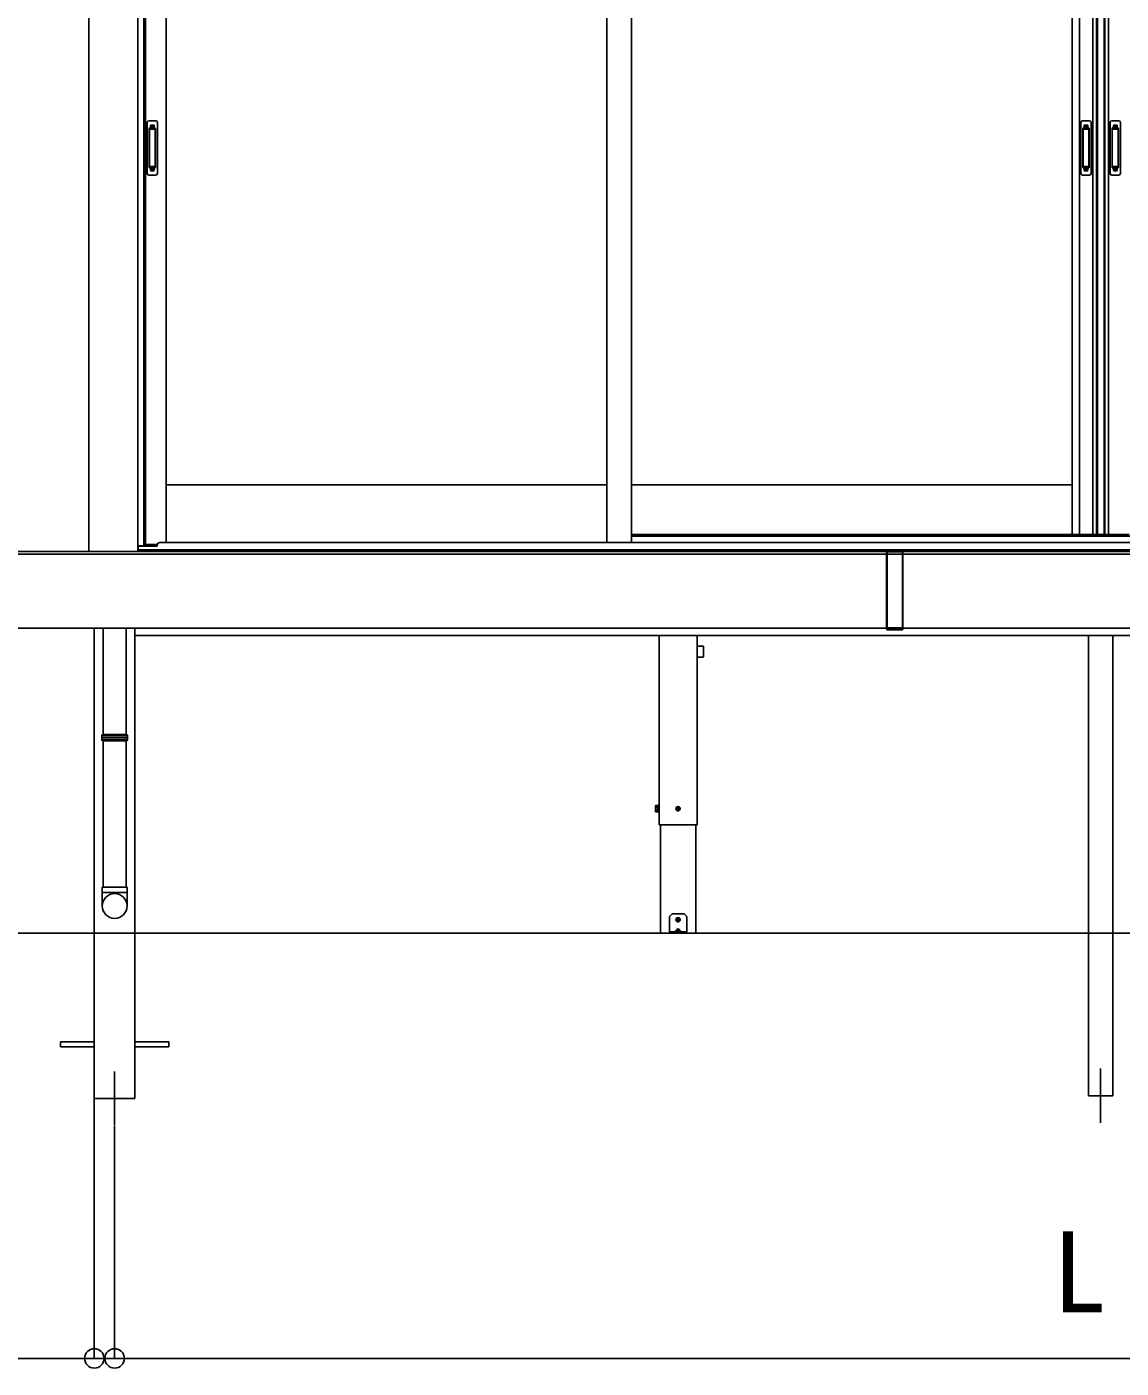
# Model space of a CAD drawing. Units: millimetres, scale not verified. Extents: x -10500 to 10500, y -15600 to 15524.
# Drawn here: x -8075 to -6055, y 2972 to 5449 of the extents above; entities that cross this region are included whole.
import ezdxf
from ezdxf.enums import TextEntityAlignment as Align

# ---------------------------------------------------------------- set-up
doc = ezdxf.new("R2010")
doc.units = ezdxf.units.MM
doc.header["$LTSCALE"] = 80
for name, color, linetype in [('0-3_YKK_12', 2, 'Continuous'), ('0-4_YKK_A1', 4, 'Continuous'), ('0-5_YKK_D', 6, 'Continuous')]:
    doc.layers.add(name, color=color, linetype=linetype)
doc.styles.add('ＭＳ ゴシック', font='')
doc.styles.get('ＭＳ ゴシック').set_extended_font_data('MS Gothic')

msp = doc.modelspace()

# ---------------------------------------------------------------- linework, layer by layer
at = {"layer": '0-3_YKK_12'}
for p, q in [((-7913, 3520.16), (-7913, 3420.16)), ((-6093, 3525.16), (-6093, 3425.16))]:
    msp.add_line(p, q, dxfattribs=at)
at = {"layer": '0-4_YKK_A1'}
for p, q in [((-7960.5, 6616.58), (-7960.5, 4480.16)), ((-7870.5, 6616.58), (-7870.5, 4480.16)), ((-7859, 6432.16), (-7859, 4490.66)), ((-7855.8, 6432.16), (-7855.8, 4493.16)), ((-7818, 6432.16), (-7818, 4496.66)), ((-7004.25, 6432.16), (-7004.25, 4496.66)), ((-6959.25, 6432.16), (-6959.25, 4496.66)), ((-6145.5, 6432.16), (-6145.5, 4511.16)), ((-6132.3, 6432.16), (-6132.3, 4511.16)), ((-6107.7, 6432.16), (-6107.7, 4511.16)), ((-6100.5, 6432.16), (-6100.5, 4511.16)), ((-6098.5, 6432.16), (-6098.5, 4511.16)), ((-6086.7, 6432.16), (-6086.7, 4511.16)), ((-6085.5, 6432.16), (-6085.5, 4511.16)), ((-6078.3, 6432.16), (-6078.3, 4511.16)), ((-7850, 5275.16), (-7837, 5275.16)), ((-6126.5, 5275.16), (-6113.5, 5275.16)), ((-6072.5, 5275.16), (-6059.5, 5275.16)), ((-7853, 5272.16), (-7853, 5178.16)), ((-7849.2, 5261.16), (-7849.2, 5189.16)), ((-7849.1, 5261.62), (-7848.91, 5259.75)), ((-7848.91, 5258.75), (-7848.91, 5191.57)), ((-7838.8, 5262.16), (-7848.2, 5262.16)), ((-7839.16, 5259.75), (-7847.91, 5259.75)), ((-7840, 5267.16), (-7847, 5267.16)), ((-7847, 5267.15), (-7847, 5262.66)), ((-7840, 5264.75), (-7847, 5264.75)), ((-7840, 5264.26), (-7847, 5264.26)), ((-7840, 5267.15), (-7840, 5262.66)), ((-7838.17, 5259.75), (-7837.93, 5261.65)), ((-7838.17, 5258.75), (-7838.17, 5191.57)), ((-7837.8, 5261.16), (-7837.8, 5189.16)), ((-7834, 5272.16), (-7834, 5178.16)), ((-6129.5, 5272.16), (-6129.5, 5178.16)), ((-6125.7, 5261.16), (-6125.7, 5189.16)), ((-6125.6, 5261.62), (-6125.41, 5259.75)), ((-6125.41, 5258.75), (-6125.41, 5191.57)), ((-6115.3, 5262.16), (-6124.7, 5262.16)), ((-6115.66, 5259.75), (-6124.41, 5259.75)), ((-6116.5, 5267.16), (-6123.5, 5267.16)), ((-6123.5, 5267.15), (-6123.5, 5262.66)), ((-6116.5, 5264.75), (-6123.5, 5264.75)), ((-6116.5, 5264.26), (-6123.5, 5264.26)), ((-6116.5, 5267.15), (-6116.5, 5262.66)), ((-6114.67, 5259.75), (-6114.43, 5261.65)), ((-6114.67, 5258.75), (-6114.67, 5191.57)), ((-6114.3, 5261.16), (-6114.3, 5189.16)), ((-6110.5, 5272.16), (-6110.5, 5178.16)), ((-6075.5, 5272.16), (-6075.5, 5178.16)), ((-6071.7, 5261.16), (-6071.7, 5189.16)), ((-6071.6, 5261.62), (-6071.41, 5259.75)), ((-6071.41, 5258.75), (-6071.41, 5191.57)), ((-6061.3, 5262.16), (-6070.7, 5262.16)), ((-6061.66, 5259.75), (-6070.41, 5259.75)), ((-6062.5, 5267.16), (-6069.5, 5267.16)), ((-6069.5, 5267.15), (-6069.5, 5262.66)), ((-6062.5, 5264.75), (-6069.5, 5264.75)), ((-6062.5, 5264.26), (-6069.5, 5264.26)), ((-6062.5, 5267.15), (-6062.5, 5262.66)), ((-6060.67, 5259.75), (-6060.43, 5261.65)), ((-6060.67, 5258.75), (-6060.67, 5191.57)), ((-6060.3, 5261.16), (-6060.3, 5189.16)), ((-6056.5, 5272.16), (-6056.5, 5178.16)), ((-7849.1, 5188.71), (-7848.91, 5190.57)), ((-7838.8, 5188.16), (-7848.2, 5188.16)), ((-7839.16, 5190.57), (-7847.91, 5190.57)), ((-7847, 5183.18), (-7847, 5187.66)), ((-7840, 5186.07), (-7847, 5186.07)), ((-7840, 5185.57), (-7847, 5185.57)), ((-7840, 5183.16), (-7847, 5183.16)), ((-7840, 5183.18), (-7840, 5187.66)), ((-7837.93, 5188.68), (-7838.17, 5190.57)), ((-6125.6, 5188.71), (-6125.41, 5190.57)), ((-6115.3, 5188.16), (-6124.7, 5188.16)), ((-6115.66, 5190.57), (-6124.41, 5190.57)), ((-6123.5, 5183.18), (-6123.5, 5187.66)), ((-6116.5, 5186.07), (-6123.5, 5186.07)), ((-6116.5, 5185.57), (-6123.5, 5185.57)), ((-6116.5, 5183.16), (-6123.5, 5183.16)), ((-6116.5, 5183.18), (-6116.5, 5187.66)), ((-6114.43, 5188.68), (-6114.67, 5190.57)), ((-6071.6, 5188.71), (-6071.41, 5190.57)), ((-6061.3, 5188.16), (-6070.7, 5188.16)), ((-6061.66, 5190.57), (-6070.41, 5190.57)), ((-6069.5, 5183.18), (-6069.5, 5187.66)), ((-6062.5, 5186.07), (-6069.5, 5186.07)), ((-6062.5, 5185.57), (-6069.5, 5185.57)), ((-6062.5, 5183.16), (-6069.5, 5183.16)), ((-6062.5, 5183.18), (-6062.5, 5187.66)), ((-6060.43, 5188.68), (-6060.67, 5190.57)), ((-7850, 5175.16), (-7837, 5175.16)), ((-6126.5, 5175.16), (-6113.5, 5175.16)), ((-6072.5, 5175.16), (-6059.5, 5175.16)), ((-7004.25, 4603.16), (-7818, 4603.16)), ((-6145.5, 4603.16), (-6959.25, 4603.16)), ((-6133.5, 4511.16), (-6959.25, 4511.16)), ((-6959.25, 4508.16), (-5226.75, 4508.16)), ((-6145.5, 4511.16), (-6087.5, 4511.16)), ((-6098.5, 4511.16), (-6040.5, 4511.16)), ((-4311, 4483.16), (-7870.5, 4483.16)), ((-7870, 4483.16), (-7870.5, 4483.16)), ((-7859, 4490.66), (-7870, 4490.66)), ((-7870, 4483.16), (-7870, 4490.66)), ((-7869.5, 4483.16), (-7869.5, 4490.66)), ((-7869.5, 4490.16), (-7834.5, 4490.16)), ((-7869.5, 4483.16), (-4316.5, 4483.16)), ((-7859, 4493.16), (-7834.27, 4493.16)), ((-7834.5, 4490.16), (-7834.5, 4491.66)), ((-6487, 4482.66), (-6459, 4482.66)), ((-6487, 4482.37), (-6487, 4482.66)), ((-6459, 4482.37), (-6459, 4482.66)), ((677.85, 4475.16), (-9571.02, 4475.16)), ((-6488, 4480.16), (-8657, 4480.16)), ((-6488, 4479.25), (-6488, 4481.66)), ((-6488, 4339.08), (-6488, 4479.25)), ((-6487, 4482.37), (-6487, 4479.96)), ((-6459, 4482.37), (-6487, 4482.37)), ((-6459, 4479.96), (-6459, 4482.37)), ((-6458, 4479.25), (-6459, 4479.25)), ((-6459, 4339.08), (-6459, 4479.25)), ((-6458, 4481.66), (-6458, 4479.25)), ((-4288, 4480.16), (-6458, 4480.16)), ((-6458, 4479.25), (-6458, 4339.08)), ((-6488, 4338.16), (-8657, 4338.16)), ((-7950.5, 4338.16), (-7950.5, 3775.16)), ((-7934, 4338.16), (-7934, 4142.36)), ((-7892, 4338.16), (-7892, 4142.36)), ((-7875.5, 4338.16), (-7875.5, 3775.16)), ((-6488, 4336.66), (-6488, 4339.08)), ((-6488, 4339.08), (-6487, 4339.08)), ((-6487, 4339.08), (-6459, 4339.08)), ((-6487, 4338.37), (-6487, 4339.08)), ((-6459, 4338.37), (-6487, 4338.37)), ((-6487, 4338.37), (-6487, 4335.96)), ((-6487, 4335.96), (-6459, 4335.96)), ((-6487, 4335.96), (-6487, 4335.66)), ((-6459, 4335.66), (-6487, 4335.66)), ((-6459, 4339.08), (-6458, 4339.08)), ((-6459, 4338.37), (-6459, 4339.08)), ((-6459, 4335.96), (-6459, 4338.37)), ((-6459, 4335.96), (-6459, 4335.66)), ((-6458, 4339.08), (-6458, 4336.66)), ((-4288, 4338.16), (-6458, 4338.16)), ((-7875.5, 4325.16), (-4310.5, 4325.16)), ((-6908.08, 4325.16), (-6908.08, 3975.16)), ((-6908, 4325.16), (-6908, 3975.16)), ((-6838, 4325.16), (-6838, 3975.16)), ((-6837.92, 3975.16), (-6837.92, 4325.16)), ((-6115.5, 4325.16), (-6115.5, 3775.16)), ((-6070.5, 4325.16), (-6070.5, 3775.16)), ((-6826.8, 4305.36), (-6837.2, 4305.36)), ((-6837.2, 4284.96), (-6826.8, 4284.96)), ((-6825.8, 4285.96), (-6825.8, 4304.36)), ((-7936.5, 4140.36), (-7935.5, 4142.36)), ((-7936.5, 4136.84), (-7936.5, 4140.36)), ((-7936.5, 4140.36), (-7889.5, 4140.36)), ((-7935.5, 4142.36), (-7890.5, 4142.36)), ((-7889.5, 4140.36), (-7890.5, 4142.36)), ((-7889.5, 4136.84), (-7889.5, 4140.36)), ((-7936.5, 4132.36), (-7936.5, 4135.87)), ((-7935.5, 4130.36), (-7936.5, 4132.36)), ((-7889.5, 4132.36), (-7936.5, 4132.36)), ((-7935.5, 4130.36), (-7890.5, 4130.36)), ((-7934, 4130.36), (-7934, 3860.16)), ((-7892, 4130.36), (-7892, 3860.16)), ((-7890.5, 4130.36), (-7889.5, 4132.36)), ((-7889.5, 4132.36), (-7889.5, 4135.87)), ((-6914.8, 4010.16), (-6914.35, 4010.94)), ((-6914.8, 4010.16), (-6914.8, 4000.16)), ((-6914.8, 4000.16), (-6914.35, 3999.39)), ((-6914.35, 4010.94), (-6910.8, 4010.94)), ((-6914.35, 4008.05), (-6910.8, 4008.05)), ((-6914.35, 4002.28), (-6910.8, 4002.28)), ((-6914.35, 3999.39), (-6910.8, 3999.39)), ((-6910.8, 4010.94), (-6910.8, 3999.39)), ((-6909.6, 4011.41), (-6908, 4011.41)), ((-6875.24, 4005.66), (-6874.14, 4005.68)), ((-6875.24, 4004.66), (-6874.14, 4004.64)), ((-6874.14, 4005.68), (-6873.62, 4005.78)), ((-6874.14, 4004.64), (-6873.62, 4004.54)), ((-6873.52, 4006.3), (-6873.62, 4005.78)), ((-6873.52, 4004.03), (-6873.62, 4004.54)), ((-6873.5, 4007.41), (-6873.52, 4006.3)), ((-6873.5, 4002.92), (-6873.52, 4004.03)), ((-6872.5, 4007.41), (-6872.48, 4006.3)), ((-6872.5, 4002.92), (-6872.48, 4004.03)), ((-6872.48, 4006.3), (-6872.38, 4005.78)), ((-6872.48, 4004.03), (-6872.38, 4004.54)), ((-6871.86, 4005.68), (-6872.38, 4005.78)), ((-6871.86, 4004.64), (-6872.38, 4004.54)), ((-6870.76, 4005.66), (-6871.86, 4005.68)), ((-6870.76, 4004.66), (-6871.86, 4004.64)), ((-6837.92, 3975.16), (-6908.08, 3975.16)), ((-6905.65, 3975.16), (-6905.65, 3775.16)), ((-6840.35, 3975.16), (-6840.35, 3775.16)), ((-7890, 3860.16), (-7936, 3860.16)), ((-7936, 3860.16), (-7936, 3825.51)), ((-7936, 3850.16), (-7890, 3850.16)), ((-7934, 3860.16), (-7892, 3860.16)), ((-7890, 3860.16), (-7890, 3825.51)), ((-6889, 3778.16), (-6889, 3805.33)), ((-6884, 3811.16), (-6888.41, 3806.75)), ((-6862, 3811.16), (-6884, 3811.16)), ((-6875.24, 3800.66), (-6874.14, 3800.68)), ((-6875.24, 3799.66), (-6874.14, 3799.64)), ((-6874.14, 3800.68), (-6873.62, 3800.78)), ((-6874.14, 3799.64), (-6873.62, 3799.54)), ((-6873.52, 3801.3), (-6873.62, 3800.78)), ((-6873.52, 3799.03), (-6873.62, 3799.54)), ((-6873.5, 3802.41), (-6873.52, 3801.3)), ((-6873.5, 3797.92), (-6873.52, 3799.03)), ((-6872.5, 3802.41), (-6872.48, 3801.3)), ((-6872.5, 3797.92), (-6872.48, 3799.03)), ((-6872.48, 3801.3), (-6872.38, 3800.78)), ((-6872.48, 3799.03), (-6872.38, 3799.54)), ((-6871.86, 3800.68), (-6872.38, 3800.78)), ((-6871.86, 3799.64), (-6872.38, 3799.54)), ((-6870.76, 3800.66), (-6871.86, 3800.68)), ((-6870.76, 3799.66), (-6871.86, 3799.64)), ((-6857.59, 3806.75), (-6862, 3811.16)), ((-6857, 3778.16), (-6857, 3805.33)), ((669.46, 3775.06), (-9571.02, 3775.06)), ((-7950.5, 3470.16), (-7950.5, 3775.16)), ((-7875.5, 3470.16), (-7875.5, 3775.16)), ((-6840.35, 3775.16), (-6905.65, 3775.16)), ((-6889, 3777.66), (-6889, 3778.16)), ((-6889, 3775.16), (-6889, 3777.66)), ((-6889, 3777.66), (-6888.41, 3777.66)), ((-6888.41, 3775.16), (-6889, 3775.16)), ((-6888.41, 3777.66), (-6884, 3777.66)), ((-6862, 3777.66), (-6884, 3777.66)), ((-6862, 3775.16), (-6884, 3775.16)), ((-6874.44, 3782.62), (-6878.9, 3778.16)), ((-6877, 3778.59), (-6877, 3778.16)), ((-6877, 3778.16), (-6869, 3778.16)), ((-6876.5, 3777.66), (-6869.5, 3777.66)), ((-6867.1, 3778.16), (-6871.56, 3782.62)), ((-6869, 3778.59), (-6869, 3778.16)), ((-6862, 3775.16), (-6862, 3777.66)), ((-6862, 3777.66), (-6857.59, 3777.66)), ((-6857.59, 3775.16), (-6862, 3775.16)), ((-6857.59, 3777.66), (-6857, 3777.66)), ((-6857, 3778.16), (-6857, 3777.66)), ((-6115.5, 3775.16), (-6115.5, 3475.16)), ((-6070.5, 3775.16), (-6070.5, 3475.16)), ((-7950.5, 3574.66), (-8013, 3574.66)), ((-8013, 3574.66), (-8013, 3565.66)), ((-7875.5, 3574.66), (-7813, 3574.66)), ((-7813, 3574.66), (-7813, 3565.66)), ((-7950.5, 3565.66), (-8013, 3565.66)), ((-7875.5, 3565.66), (-7813, 3565.66)), ((-7950.5, 3470.16), (-7875.5, 3470.16)), ((-6070.5, 3475.16), (-6115.5, 3475.16))]:
    msp.add_line(p, q, dxfattribs=at)
for points in [[(-7829.5, 4496.66), (-6959.25, 4496.66), (-4356.5, 4496.66)], [(-6487, 4479.96), (-6487, 4479.25), (-6488, 4479.25)], [(-6487, 4479.96), (-6459, 4479.96), (-6459, 4479.25), (-6487, 4479.25), (-6487, 4339.08)], [(-7936.5, 4136.84), (-7936.38, 4136.84), (-7936.23, 4136.84), (-7936.03, 4136.83), (-7935.8, 4136.83), (-7935.53, 4136.83), (-7935.21, 4136.83), (-7934.87, 4136.83), (-7934.48, 4136.83), (-7934.06, 4136.83), (-7933.6, 4136.82), (-7933.11, 4136.82), (-7932.58, 4136.82), (-7932.02, 4136.82), (-7931.43, 4136.82), (-7930.81, 4136.82), (-7930.15, 4136.82), (-7929.47, 4136.82), (-7928.76, 4136.82), (-7928.02, 4136.82), (-7927.26, 4136.82), (-7926.47, 4136.82), (-7925.66, 4136.82), (-7924.83, 4136.82), (-7923.98, 4136.82), (-7923.11, 4136.82), (-7922.22, 4136.82), (-7920.4, 4136.82), (-7918.54, 4136.82), (-7916.63, 4136.83), (-7912.76, 4136.83), (-7910.82, 4136.84), (-7908.9, 4136.84), (-7907.01, 4136.84), (-7905.16, 4136.84), (-7903.36, 4136.85), (-7902.48, 4136.85), (-7901.63, 4136.85), (-7900.79, 4136.85), (-7899.97, 4136.85)], [(-7899.97, 4136.85), (-7899.18, 4136.85), (-7898.42, 4136.85), (-7895.44, 4136.86), (-7889.5, 4136.86)], [(-7935.2, 4135.88), (-7935.52, 4135.88), (-7935.79, 4135.88), (-7936.03, 4135.88), (-7936.22, 4135.87), (-7936.38, 4135.87), (-7936.5, 4135.87)], [(-7889.5, 4135.85), (-7895.39, 4135.85), (-7898.34, 4135.86), (-7899.11, 4135.86), (-7899.91, 4135.86), (-7900.72, 4135.86), (-7901.56, 4135.86), (-7902.41, 4135.86), (-7903.29, 4135.86), (-7904.18, 4135.86), (-7905.08, 4135.87), (-7906.94, 4135.87), (-7908.83, 4135.87), (-7910.75, 4135.87), (-7912.69, 4135.88), (-7916.57, 4135.88), (-7918.48, 4135.89), (-7920.35, 4135.89), (-7921.27, 4135.89), (-7922.17, 4135.89), (-7923.06, 4135.89), (-7923.93, 4135.89), (-7924.79, 4135.89), (-7925.62, 4135.89), (-7926.43, 4135.89), (-7927.22, 4135.89), (-7927.99, 4135.89), (-7928.72, 4135.89), (-7929.44, 4135.89), (-7930.12, 4135.89), (-7930.78, 4135.89), (-7931.4, 4135.89), (-7932, 4135.89), (-7932.56, 4135.89), (-7933.09, 4135.89), (-7933.58, 4135.89), (-7934.04, 4135.88), (-7934.47, 4135.88), (-7934.85, 4135.88), (-7935.2, 4135.88)], [(-6908, 3998.91), (-6909.6, 3998.91), (-6909.6, 4011.41)], [(-6884, 3777.66), (-6884, 3775.16), (-6888.41, 3775.16)], [(-6857, 3777.66), (-6857, 3775.16), (-6857.59, 3775.16)]]:
    msp.add_lwpolyline(points, dxfattribs=at)
msp.add_lwpolyline([(-6910.8, 4010.91), (-6909.6, 4010.91), (-6909.6, 3999.41), (-6910.8, 3999.41)], close=True, dxfattribs=at)
for centre, radius in [((-6873, 4005.16), 4), ((-6870.88, 4003.04), 0.3), ((-7912.91, 3825.51), 22.91), ((-6873, 3800.16), 4), ((-6870.88, 3798.04), 0.3)]:
    msp.add_circle(centre, radius, dxfattribs=at)
for centre, radius, start, end in [((-7850, 5272.16), 3, 90, 180), ((-7837, 5272.16), 3, 0, 90), ((-6126.5, 5272.16), 3, 90, 180), ((-6113.5, 5272.16), 3, 0, 90), ((-6072.5, 5272.16), 3, 90, 180), ((-6059.5, 5272.16), 3, 0, 90), ((-7848.2, 5261.16), 1, 90, 180), ((-7847.91, 5258.75), 1, 90, 180), ((-7839.17, 5258.75), 1, 0, 90), ((-7838.8, 5261.16), 1, 0, 90), ((-6124.7, 5261.16), 1, 90, 180), ((-6124.41, 5258.75), 1, 90, 180), ((-6115.67, 5258.75), 1, 0, 90), ((-6115.3, 5261.16), 1, 0, 90), ((-6070.7, 5261.16), 1, 90, 180), ((-6070.41, 5258.75), 1, 90, 180), ((-6061.67, 5258.75), 1, 0, 90), ((-6061.3, 5261.16), 1, 0, 90), ((-7850, 5178.16), 3, 180, 270), ((-7848.2, 5189.16), 1, 180, 270), ((-7847.91, 5191.57), 1, 180, 270), ((-7839.17, 5191.57), 1, 270, 0), ((-7838.8, 5189.16), 1, 270, 0), ((-7837, 5178.16), 3, 270, 0), ((-6126.5, 5178.16), 3, 180, 270), ((-6124.7, 5189.16), 1, 180, 270), ((-6124.41, 5191.57), 1, 180, 270), ((-6115.67, 5191.57), 1, 270, 0), ((-6115.3, 5189.16), 1, 270, 0), ((-6113.5, 5178.16), 3, 270, 0), ((-6072.5, 5178.16), 3, 180, 270), ((-6070.7, 5189.16), 1, 180, 270), ((-6070.41, 5191.57), 1, 180, 270), ((-6061.67, 5191.57), 1, 270, 0), ((-6061.3, 5189.16), 1, 270, 0), ((-6059.5, 5178.16), 3, 270, 0), ((-7829.5, 4491.66), 5, 90, 180), ((-6487, 4481.66), 1, 90, 180), ((-6459, 4481.66), 1, 0, 90), ((-6487.12, 4481.49), 0.893, 81.95053, 168.57825), ((-6487.12, 4479.07), 0.893, 81.95053, 168.57825), ((-6458.88, 4481.49), 0.893, 11.42175, 98.04947), ((-6458.88, 4479.07), 0.893, 11.42175, 98.04947), ((-6487.13, 4339.25), 0.893, 191.42175, 278.04947), ((-6487.13, 4336.84), 0.893, 191.42175, 278.04947), ((-6487, 4336.66), 1, 180, 270), ((-6458.88, 4339.25), 0.893, 261.95053, 348.57825), ((-6458.88, 4336.84), 0.893, 261.95053, 348.57825), ((-6459, 4336.66), 1, 270, 0), ((-6837.2, 4304.36), 1, 90, 136.07133), ((-6837.2, 4285.96), 1, 223.92867, 270), ((-6826.8, 4304.36), 1, 0, 90), ((-6826.8, 4285.96), 1, 270, 0), ((-7936.5, 4136.36), 0.5, 285.49629, 74.51275), ((-7889.5, 4136.36), 0.5, 105.48725, 254.50371), ((-6912.24, 4009.49), 2.56, 145.61708, 214.38292), ((-6905.25, 4005.16), 9.55, 162.41276, 197.58724), ((-6912.24, 4000.83), 2.56, 145.61708, 214.38292), ((-6873, 4005.16), 2.3, 167.44414, 192.55586), ((-6873, 4005.16), 2.3, 77.44414, 102.55586), ((-6873, 4005.16), 2.3, 257.44414, 282.55586), ((-6873, 4005.16), 2.3, 347.44414, 12.55586), ((-6887, 3805.33), 2, 135, 180), ((-6873, 3800.16), 2.3, 167.44414, 192.55586), ((-6873, 3800.16), 2.3, 77.44414, 102.55586), ((-6873, 3800.16), 2.3, 257.44414, 282.55586), ((-6873, 3800.16), 2.3, 347.44414, 12.55586), ((-6859, 3805.33), 2, 0, 45), ((-6876, 3778.59), 1, 126.03188, 180), ((-6876.5, 3778.16), 0.5, 180, 270), ((-6873, 3774.46), 6.1, 53.96812, 126.03188), ((-6869.5, 3778.16), 0.5, 270, 0), ((-6870, 3778.59), 1, 0, 53.96812)]:
    msp.add_arc(centre, radius, start, end, dxfattribs=at)
for centre, major_axis, ratio, start_param, end_param in [((-6878.4, 3778.16), (0.688, 0.425), 0.381966, 2.1243707, 3.695167), ((-6873, 3779.73), (0, -3.54), 0.707107, 2.5261129, 3.7570724), ((-6867.6, 3778.16), (0.688, -0.425), 0.381966, 5.7296109, 7.3004073)]:
    msp.add_ellipse(centre, major_axis=major_axis, ratio=ratio, start_param=start_param, end_param=end_param, dxfattribs=at)
at = {"layer": '0-5_YKK_D'}
for p, q in [((-7950.5, 3469.16), (-7950.5, 2989.16)), ((-7913, 3419.16), (-7913, 2989.16)), ((-7913, 3419.16), (-7913, 2989.16)), ((-7950.5, 2990.16), (-8649.73, 2990.16)), ((-7913, 2990.16), (-7950.5, 2990.16)), ((-7913, 2990.16), (-4273, 2990.16)), ((-7913, 2990.16), (-7841, 2990.16))]:
    msp.add_line(p, q, dxfattribs=at)
for centre in [(-7950.5, 2990.16), (-7913, 2990.16), (-7913, 2990.16)]:
    msp.add_circle(centre, 18, dxfattribs=at)

# ---------------------------------------------------------------- texts
at = {"layer": '0-5_YKK_D', "style": 'ＭＳ ゴシック'}
msp.add_text('L', height=149.6, dxfattribs=at).set_placement((-6182.83, 3030.16), align=Align.BOTTOM_LEFT)

doc.saveas('drawing.dxf')
